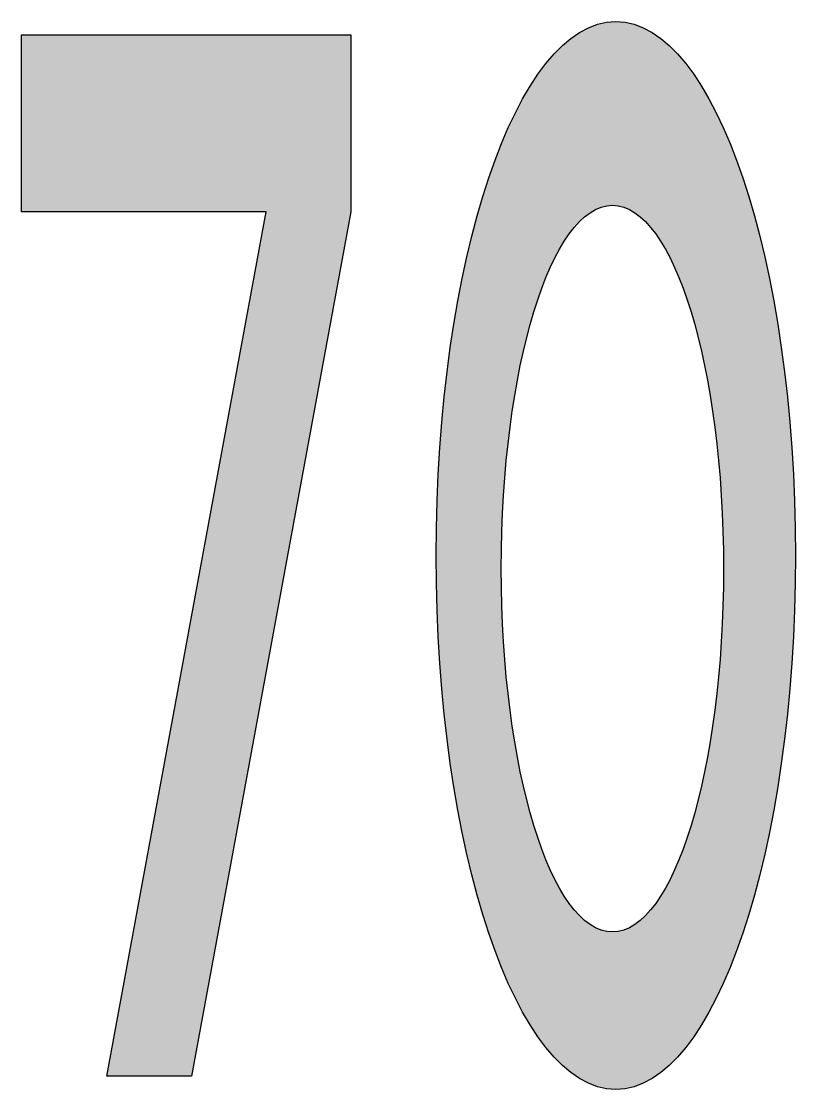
# Model space of a CAD drawing. Header units: metres. Extents: x -0.57 to 0.62, y -0.02 to 1.62.
import ezdxf

# ---------------------------------------------------------------- set-up
doc = ezdxf.new("R2010")
doc.units = ezdxf.units.M
doc.header["$LTSCALE"] = 0.2

msp = doc.modelspace()

# ---------------------------------------------------------------- hatches: boundary and pattern name
at = {"true_color": 0xfaf528}
h = msp.add_hatch(color=2, dxfattribs=at)
h.paths.add_polyline_path([(-0.4404, 0), (-0.3104, 0), (-0.0655, 1.3279), (-0.0655, 1.6), (-0.5716, 1.6), (-0.5716, 1.3279), (-0.1956, 1.3279)])
edge = h.paths.add_edge_path()
edge.add_ellipse((0.3414, 0.8), major_axis=(0, 0.8202), ratio=0.336382, start_angle=0, end_angle=360)
edge = h.paths.add_edge_path(flags=16)
edge.add_ellipse((0.3362, 0.7798), major_axis=(0, 0.5581), ratio=0.305832, start_angle=0, end_angle=360)

# ---------------------------------------------------------------- linework, layer by layer
at = {"color": 2, "true_color": 0xfaf528, "flags": 128}
msp.add_lwpolyline([(-0.3104, 0), (-0.4404, 0), (-0.1956, 1.3279), (-0.5716, 1.3279), (-0.5716, 1.6), (-0.0655, 1.6), (-0.0655, 1.3279)], close=True, dxfattribs=at)
at = {"color": 2, "true_color": 0xfaf528}
for centre, major_axis, ratio in [((0.3414, 0.8), (0, 0.8202), 0.336382), ((0.3362, 0.7798), (0, 0.5581), 0.305832)]:
    msp.add_ellipse(centre, major_axis=major_axis, ratio=ratio, dxfattribs=at)

doc.saveas('drawing.dxf')
